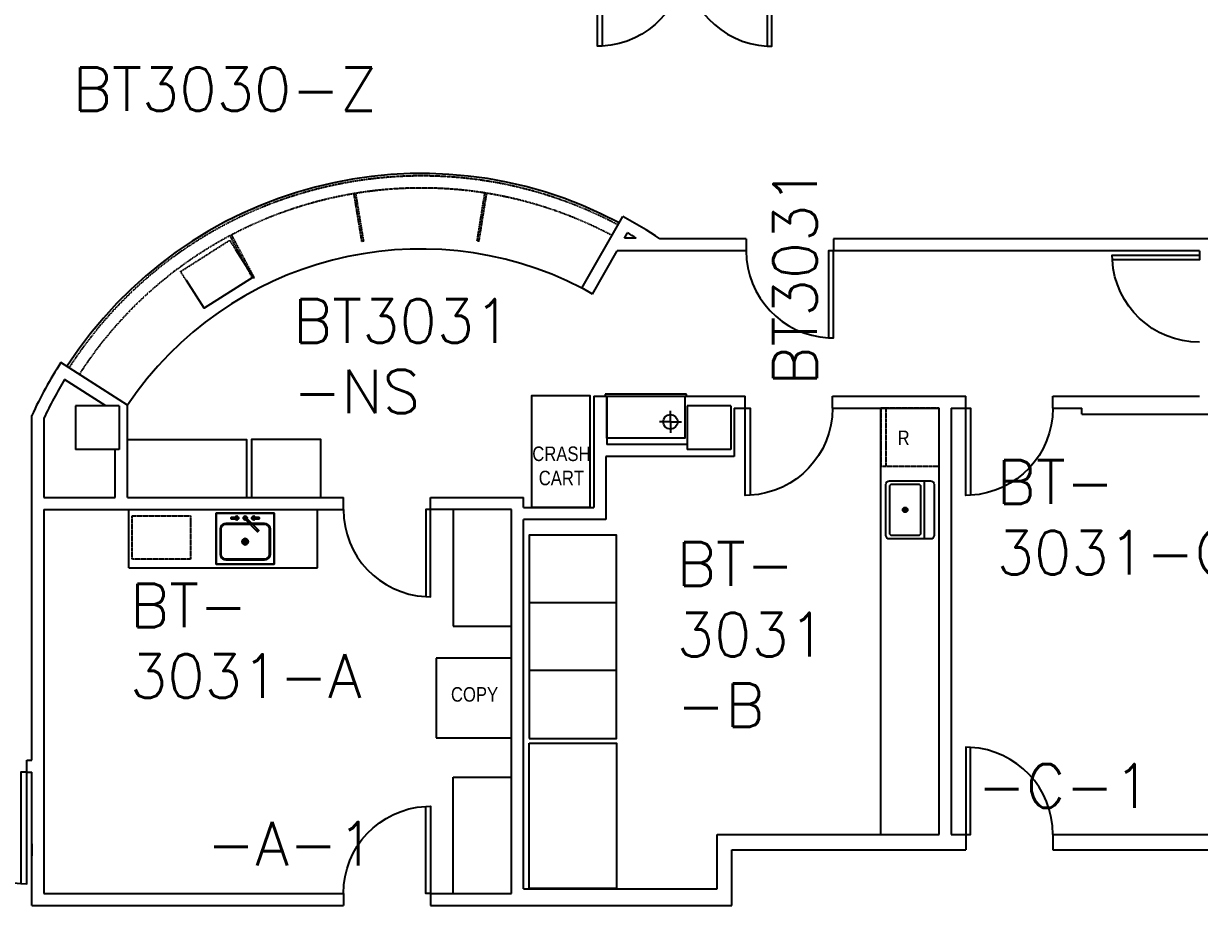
# Model space of a CAD drawing. Extents: x 2912 to 7121, y 18087 to 19938.
# Drawn here: x 5062.1 to 5547.5, y 18866.3 to 19230.6 of the extents above; entities that cross this region are included whole.
import ezdxf

# ---------------------------------------------------------------- set-up
doc = ezdxf.new("R2010")
doc.units = 0
doc.header["$MEASUREMENT"] = 0
doc.linetypes.add('08224_0-UIHC_NEW_FLOOR_PLA', pattern=[0.1875, 0.125, -0.0625])
for name, color, linetype in [('ARDOOR', 7, 'CONTINUOUS'), ('ARDOORNO', 4, 'CONTINUOUS'), ('ARROOMNO', 4, 'CONTINUOUS'), ('ARWALL', 7, 'CONTINUOUS'), ('COL', 14, 'CONTINUOUS'), ('EQUIP', 30, 'CONTINUOUS'), ('MILL', 1, 'CONTINUOUS'), ('MILL-NRST', 1, 'CONTINUOUS'), ('MPFIXTURE', 3, 'CONTINUOUS')]:
    doc.layers.add(name, color=color, linetype=linetype)
doc.styles.add('08224_0-UIHC_NEW_FLOOR_PL0', font='ARIALN.TTF', dxfattribs={"height": 17})
doc.styles.add('ROMANS', font='romans.shx', dxfattribs={"height": 18})

msp = doc.modelspace()

# ---------------------------------------------------------------- linework, layer by layer
at = {"layer": 'ARDOOR'}
msp.add_line((5065.47, 18891.83), (5065.47, 18886.83), dxfattribs=at)
at = {"layer": 'ARDOOR', "flags": 128}
for points in [[(5334.97, 19257.21, -0.39805), (5300.97, 19221.26), (5298.97, 19221.21), (5298.97, 19257.21), (5300.97, 19257.21), (5300.97, 19221.26)], [(5334.97, 19257.21, 0.39805), (5368.97, 19221.26), (5370.97, 19221.21), (5370.97, 19257.21), (5368.97, 19257.21), (5368.97, 19221.26)], [(5360.34, 19136.71, 0.39805), (5394.35, 19100.76), (5396.34, 19100.71), (5396.34, 19136.71), (5394.34, 19136.71), (5394.35, 19100.76)], [(5395.97, 19071.71, -0.39805), (5361.97, 19035.76), (5359.97, 19035.71), (5359.97, 19071.71), (5361.97, 19071.71), (5361.97, 19035.76)], [(5486.97, 19071.71, -0.39805), (5452.97, 19035.76), (5450.97, 19035.71), (5450.97, 19071.71), (5452.97, 19071.71), (5452.97, 19035.76)], [(5194.09, 19029.83, 0.39805), (5228.1, 18993.89), (5230.09, 18993.83), (5230.09, 19029.83), (5228.09, 19029.83), (5228.1, 18993.89)], [(5486.97, 18895.71, 0.39805), (5452.97, 18931.65), (5450.97, 18931.71), (5450.97, 18895.71), (5452.97, 18895.71), (5452.97, 18931.65)], [(5017.47, 18921.33, 0.39805), (5060.92, 18875.4), (5063.47, 18875.33), (5063.47, 18921.33), (5060.91, 18921.33), (5060.92, 18875.4)], [(5194.09, 18871.33, -0.39805), (5228.1, 18907.28), (5230.09, 18907.33), (5230.09, 18871.33), (5228.09, 18871.33), (5228.1, 18907.28)]]:
    msp.add_lwpolyline(points, format="xyb", dxfattribs=at)
at = {"layer": 'ARDOOR'}
msp.add_lwpolyline([(5547.47, 19098.96, -0.39805), (5511.52, 19132.96), (5511.47, 19134.96), (5547.47, 19134.96), (5547.47, 19132.96), (5511.52, 19132.96)], format="xyb", dxfattribs=at)
at = {"layer": 'ARWALL', "linetype": 'CONTINUOUS'}
for p, q in [((5292.56, 19121.32), (5309.45, 19150.85)), ((5310.13, 19141.96), (5311.35, 19144.1)), ((5296.9, 19118.84), (5307.12, 19136.71)), ((5296.9, 19118.84), (5292.5, 19121.36)), ((5486.97, 18895.71), (5610.97, 18895.71)), ((5486.97, 18889.33), (5624.97, 18889.33))]:
    msp.add_line(p, q, dxfattribs=at)
at = {"layer": 'ARWALL'}
for p, q in [((5315, 19141.96), (5310.13, 19141.96)), ((5360.34, 19141.71), (5324.72, 19141.71)), ((5360.34, 19141.71), (5360.34, 19136.71)), ((5718.22, 19141.71), (5396.34, 19141.71)), ((5396.34, 19141.71), (5396.34, 19136.71)), ((5360.34, 19136.71), (5307.12, 19136.71)), ((5547.47, 19136.71), (5396.34, 19136.71)), ((5547.47, 19136.71), (5547.47, 19134.96)), ((5104.94, 19072.95), (5077.45, 19090.52)), ((5096.03, 19072.71), (5079.02, 19083.59)), ((5297.44, 19076.71), (5297.44, 19030.71)), ((5297.44, 19076.71), (5302.84, 19076.71)), ((5302.84, 19076.71), (5359.97, 19076.71)), ((5302.84, 19076.71), (5302.84, 19056.71)), ((5359.97, 19071.71), (5359.97, 19076.71)), ((5395.97, 19071.71), (5395.97, 19076.71)), ((5395.97, 19076.71), (5450.97, 19076.71)), ((5450.97, 19071.71), (5450.97, 19076.71)), ((5486.97, 19076.71), (5547.47, 19076.71)), ((5486.97, 19071.71), (5486.97, 19076.71)), ((5104.94, 19034.83), (5104.94, 19072.95)), ((5065.47, 18926.33), (5065.47, 19068.7)), ((5070.47, 19067.6), (5070.47, 19034.83)), ((5355.44, 19071.71), (5355.44, 19051.71)), ((5355.44, 19071.71), (5359.97, 19071.71)), ((5395.97, 19071.71), (5439.97, 19071.71)), ((5439.97, 18895.71), (5439.97, 19071.71)), ((5444.97, 19071.71), (5450.97, 19071.71)), ((5444.97, 19071.71), (5444.97, 18895.71)), ((5486.97, 19071.71), (5498.97, 19071.71)), ((5498.97, 19069.21), (5498.97, 19071.71)), ((5498.97, 19069.21), (5586.97, 19069.21)), ((5099.94, 19034.83), (5099.94, 19054.71)), ((5335.97, 19056.71), (5302.84, 19056.71)), ((5355.44, 19051.71), (5302.44, 19051.71)), ((5302.44, 19051.71), (5302.44, 19025.71)), ((5070.47, 19034.83), (5099.94, 19034.83)), ((5104.94, 19034.83), (5194.09, 19034.83)), ((5194.09, 19029.83), (5194.09, 19034.83)), ((5230.09, 19034.83), (5268.44, 19034.83)), ((5230.09, 19029.83), (5230.09, 19034.83)), ((5268.44, 19030.71), (5268.44, 19034.83)), ((5070.47, 19029.83), (5194.09, 19029.83)), ((5070.47, 19029.83), (5070.47, 18871.33)), ((5263.44, 19029.83), (5230.09, 19029.83)), ((5263.44, 18871.33), (5263.44, 19029.83)), ((5268.44, 19030.71), (5297.44, 19030.71)), ((5268.44, 18873.21), (5268.44, 19025.71)), ((5302.44, 19025.71), (5268.44, 19025.71)), ((5063.47, 18921.33), (5063.47, 18926.33)), ((5063.47, 18926.33), (5065.47, 18926.33)), ((5063.47, 18921.33), (5065.47, 18921.33)), ((5065.47, 18866.33), (5065.47, 18921.33)), ((5348.44, 18873.21), (5348.44, 18895.71)), ((5348.44, 18895.71), (5439.97, 18895.71)), ((5444.97, 18895.71), (5450.97, 18895.71)), ((5450.97, 18895.71), (5450.97, 18889.33)), ((5486.97, 18895.71), (5486.97, 18889.33)), ((5354.44, 18866.33), (5354.44, 18889.33)), ((5354.44, 18889.33), (5450.97, 18889.33)), ((5268.44, 18873.21), (5348.44, 18873.21)), ((5070.47, 18871.33), (5194.09, 18871.33)), ((5071.47, 18871.33), (5075.47, 18871.33)), ((5194.09, 18871.33), (5194.09, 18866.33)), ((5230.09, 18871.33), (5263.44, 18871.33)), ((5230.09, 18871.33), (5230.09, 18866.33)), ((5065.47, 18866.33), (5194.09, 18866.33)), ((5066.47, 18866.33), (5075.47, 18866.33)), ((5230.09, 18866.33), (5354.44, 18866.33))]:
    msp.add_line(p, q, dxfattribs=at)
for radius, start, end in [(177.03, 56.2027, 61.9632), (172.03, 58.9388, 60.3484), (177.03, 147.1871, 155.2511), (172.03, 148.8464, 154.8882)]:
    msp.add_arc((5226.24, 18994.59), radius, start, end, dxfattribs=at)
at = {"layer": 'COL'}
for p, q in [((5083.47, 19072.71), (5083.47, 19054.71)), ((5101.47, 19072.71), (5083.47, 19072.71)), ((5101.47, 19072.71), (5101.47, 19054.71)), ((5335.97, 19072.71), (5335.97, 19054.71)), ((5353.97, 19072.71), (5335.97, 19072.71)), ((5353.97, 19072.71), (5353.97, 19054.71)), ((5101.47, 19054.71), (5083.47, 19054.71)), ((5353.97, 19054.71), (5335.97, 19054.71))]:
    msp.add_line(p, q, dxfattribs=at)
at = {"layer": 'EQUIP', "linetype": '08224_0-UIHC_NEW_FLOOR_PLA'}
msp.add_lwpolyline([(5130.97, 19027.31), (5130.97, 19009.31), (5106.97, 19009.31), (5106.97, 19027.31), (5130.97, 19027.31)], dxfattribs=at)
at = {"layer": 'MILL'}
for p, q in [((5302.84, 19077.46), (5302.09, 19077.46)), ((5302.09, 19077.46), (5302.09, 19076.71)), ((5302.09, 19076.71), (5302.84, 19076.71)), ((5335.72, 19077.46), (5302.84, 19077.46)), ((5334.97, 19076.71), (5335.72, 19076.71)), ((5335.72, 19076.71), (5335.72, 19077.46)), ((5329.09, 19066.08), (5329.09, 19070.58)), ((5415.97, 18895.71), (5415.97, 19071.71)), ((5329.09, 19066.08), (5324.59, 19066.08)), ((5329.09, 19066.08), (5329.09, 19061.58)), ((5329.09, 19066.08), (5333.59, 19066.08)), ((5105.47, 19005.83), (5105.47, 19029.83)), ((5183.47, 19005.83), (5183.47, 19029.83)), ((5105.47, 19005.83), (5183.47, 19005.83)), ((5263.44, 18968.51), (5232.44, 18968.51)), ((5232.44, 18968.51), (5232.44, 18935.51)), ((5232.44, 18935.51), (5263.44, 18935.51))]:
    msp.add_line(p, q, dxfattribs=at)
at = {"layer": 'MILL', "linetype": '08224_0-UIHC_NEW_FLOOR_PLA'}
msp.add_line((5417.97, 19071.71), (5417.97, 19047.71), dxfattribs=at)
at = {"layer": 'MILL', "linetype": 'BYBLOCK'}
for p, q in [((5239.44, 19029.71), (5239.44, 18981.71)), ((5306.81, 18991.33), (5270.81, 18991.33)), ((5239.44, 18981.71), (5263.44, 18981.71)), ((5306.81, 18963.33), (5270.81, 18963.33)), ((5239.44, 18871.33), (5239.44, 18919.33)), ((5239.44, 18919.33), (5263.44, 18919.33))]:
    msp.add_line(p, q, dxfattribs=at)
at = {"layer": 'MILL'}
for points in [[(5271.81, 19061.95), (5271.81, 19061.95), (5271.81, 19076.95), (5295.81, 19076.95), (5295.81, 19061.95)], [(5334.97, 19076.71), (5334.97, 19059.33), (5302.84, 19059.33), (5302.84, 19076.71), (5334.97, 19076.71)], [(5271.81, 19034.95), (5271.81, 19061.95)], [(5295.81, 19061.95), (5295.81, 19034.95)], [(5295.81, 19035.71), (5295.81, 19035.71), (5295.81, 19030.71), (5271.81, 19030.71), (5271.81, 19035.71)]]:
    msp.add_lwpolyline(points, dxfattribs=at)
at = {"layer": 'MILL', "linetype": '08224_0-UIHC_NEW_FLOOR_PLA'}
msp.add_lwpolyline([(5439.97, 19071.71), (5415.97, 19071.71), (5415.97, 19047.71), (5439.97, 19047.71)], close=True, dxfattribs=at)
at = {"layer": 'MILL', "linetype": 'BYBLOCK'}
for points in [[(5104.94, 19058.83), (5154.1, 19058.83), (5154.1, 19034.83)], [(5270.81, 18935.33), (5306.81, 18935.33), (5306.81, 19019.33), (5270.81, 19019.33), (5270.81, 18935.33)], [(5270.81, 18933.33), (5306.81, 18933.33), (5306.81, 18873.33), (5270.81, 18873.33), (5270.81, 18933.33)]]:
    msp.add_lwpolyline(points, dxfattribs=at)
at = {"layer": 'MILL'}
msp.add_lwpolyline([(5156.1, 19034.83), (5184.84, 19034.83), (5184.84, 19058.83), (5156.1, 19058.83)], close=True, dxfattribs=at)
msp.add_circle((5329.09, 19066.08), 3, dxfattribs=at)
at = {"layer": 'MILL-NRST', "linetype": '08224_0-UIHC_NEW_FLOOR_PLA'}
for p, q in [((5201.75, 19140.58), (5198.49, 19160.32)), ((5202.49, 19140.71), (5199.23, 19160.44)), ((5249.34, 19140.81), (5252.51, 19160.56)), ((5250.08, 19140.69), (5253.25, 19160.44)), ((5156.68, 19125.26), (5147.33, 19142.94)), ((5157.34, 19125.61), (5147.99, 19143.29)), ((5202.49, 19140.71), (5201.75, 19140.58)), ((5250.08, 19140.69), (5249.34, 19140.81)), ((5157.34, 19125.61), (5156.68, 19125.26))]:
    msp.add_line(p, q, dxfattribs=at)
at = {"layer": 'MILL-NRST', "linetype": '08224_0-UIHC_NEW_FLOOR_PLA', "flags": 128}
msp.add_lwpolyline([(5129.28, 19124.41), (5126.89, 19128.16), (5147.13, 19141.06), (5149.52, 19137.31)], dxfattribs=at)
at = {"layer": 'MILL-NRST', "flags": 128}
msp.add_lwpolyline([(5149.52, 19137.31), (5156.81, 19125.88), (5136.57, 19112.98), (5129.28, 19124.41)], dxfattribs=at)
at = {"layer": 'MILL-NRST'}
for centre, radius, start, end in [((5226.24, 18994.59), 174.03, 61.9933, 147.1835), ((5225.95, 18991.7), 145.75, 62.8023, 146.1226)]:
    msp.add_arc(centre, radius, start, end, dxfattribs=at)
at = {"layer": 'MILL-NRST', "linetype": '08224_0-UIHC_NEW_FLOOR_PLA'}
for radius in [173.03, 168.03]:
    msp.add_arc((5226.24, 18994.59), radius, 61.9933, 147.1835, dxfattribs=at)
at = {"layer": 'MPFIXTURE'}
for points in [[(5436.47, 19017.71), (5419.47, 19017.71, -0.414214), (5417.97, 19019.21), (5417.97, 19040.21, -0.414214), (5419.47, 19041.71), (5436.47, 19041.71, -0.414214), (5437.97, 19040.21), (5437.97, 19019.21, -0.414214)], [(5431.47, 19040.21), (5420.47, 19040.21, 0.414214), (5419.47, 19039.21), (5419.47, 19020.21, 0.414214), (5420.47, 19019.21), (5431.47, 19019.21, 0.414214), (5432.47, 19020.21), (5432.47, 19039.21, 0.414214)]]:
    msp.add_lwpolyline(points, format="xyb", close=True, dxfattribs=at)
msp.add_lwpolyline([(5433.97, 19017.71), (5433.97, 19041.71)], dxfattribs=at)
for radius in [1, 0.5]:
    msp.add_circle((5425.97, 19029.71), radius, dxfattribs=at)
for points, invisible_edges in [([(5144.32, 19023.71), (5144.82, 19023.96), (5144.44, 19028.33), (5141.57, 19028.33)], 10), ([(5143.69, 19023.08), (5144.32, 19023.71), (5141.57, 19028.33), (5141.57, 19025.33)], 10), ([(5145.57, 19024.08), (5145.57, 19028.33), (5144.44, 19028.33), (5144.82, 19023.96)], 5), ([(5161.57, 19024.08), (5161.57, 19028.33), (5145.57, 19028.33), (5145.57, 19024.08)], 5), ([(5161.57, 19024.08), (5162.32, 19023.96), (5162.69, 19028.33), (5161.57, 19028.33)], 10), ([(5162.82, 19023.71), (5165.57, 19028.33), (5162.69, 19028.33), (5162.32, 19023.96)], 5), ([(5163.44, 19023.08), (5165.57, 19025.33), (5165.57, 19028.33), (5162.82, 19023.71)], 5), ([(5143.44, 19022.58), (5143.69, 19023.08), (5141.57, 19025.33), (5141.57, 19023.21)], 10), ([(5144.32, 19023.71), (5143.69, 19023.08), (5143.94, 19022.96, -0.25), (5144.44, 19023.46, -0.25)], 10), ([(5163.57, 19021.83, -8.25), (5163.44, 19022.46, -8.25), (5144.44, 19023.46, -8.25), (5143.94, 19022.96, -8.25)], 10), ([(5144.82, 19023.96), (5144.32, 19023.71), (5144.44, 19023.46, -0.25), (5144.94, 19023.71, -0.25)], 10), ([(5163.44, 19022.46, -8.25), (5163.19, 19022.96, -8.25), (5144.94, 19023.71, -8.25), (5144.44, 19023.46, -8.25)], 10), ([(5145.57, 19023.83, -0.25), (5145.57, 19024.08), (5144.82, 19023.96), (5144.94, 19023.71, -0.25)], 5), ([(5163.19, 19022.96, -8.25), (5162.69, 19023.46, -8.25), (5145.57, 19023.83, -8.25), (5144.94, 19023.71, -8.25)], 10), ([(5161.57, 19023.83, -0.25), (5161.57, 19024.08), (5145.57, 19024.08), (5145.57, 19023.83, -0.25)], 5), ([(5162.69, 19023.46, -8.25), (5162.19, 19023.71, -8.25), (5161.57, 19023.83, -8.25), (5145.57, 19023.83, -8.25)], 8), ([(5161.57, 19023.83, -0.25), (5162.19, 19023.71, -0.25), (5162.32, 19023.96), (5161.57, 19024.08)], 10), ([(5162.32, 19023.96), (5162.19, 19023.71, -0.25), (5162.69, 19023.46, -0.25), (5162.82, 19023.71)], 5), ([(5162.82, 19023.71), (5162.69, 19023.46, -0.25), (5163.19, 19022.96, -0.25), (5163.44, 19023.08)], 5), ([(5163.69, 19022.58), (5165.57, 19023.21), (5165.57, 19025.33), (5163.44, 19023.08)], 5), ([(5143.32, 19021.83), (5143.44, 19022.58), (5141.57, 19023.21), (5141.57, 19021.83)], 10), ([(5143.32, 19021.83), (5141.57, 19021.83), (5141.57, 19011.33), (5143.32, 19011.33)], 5), ([(5143.69, 19022.46, -0.25), (5143.44, 19022.58), (5143.32, 19021.83), (5143.57, 19021.83, -0.25)], 5), ([(5143.57, 19021.83, -0.25), (5143.32, 19021.83), (5143.32, 19011.33), (5143.57, 19011.33, -0.25)], 5), ([(5143.94, 19022.96, -0.25), (5143.69, 19023.08), (5143.44, 19022.58), (5143.69, 19022.46, -0.25)], 5), ([(5163.44, 19010.71, -8.25), (5163.57, 19011.33, -8.25), (5143.69, 19022.46, -8.25), (5143.57, 19021.83, -8.25)], 10), ([(5163.19, 19010.21, -8.25), (5163.44, 19010.71, -8.25), (5143.57, 19021.83, -8.25), (5143.57, 19011.33, -8.25)], 10), ([(5163.57, 19011.33, -8.25), (5163.57, 19021.83, -8.25), (5143.94, 19022.96, -8.25), (5143.69, 19022.46, -8.25)], 10), ([(5163.19, 19022.96, -0.25), (5163.44, 19022.46, -0.25), (5163.69, 19022.58), (5163.44, 19023.08)], 10), ([(5163.44, 19022.46, -0.25), (5163.57, 19021.83, -0.25), (5163.82, 19021.83), (5163.69, 19022.58)], 10), ([(5163.57, 19021.83, -0.25), (5163.57, 19011.33, -0.25), (5163.82, 19011.33), (5163.82, 19021.83)], 10), ([(5163.82, 19021.83), (5165.57, 19021.83), (5165.57, 19023.21), (5163.69, 19022.58)], 5), ([(5163.82, 19021.83), (5163.82, 19011.33), (5165.57, 19011.33), (5165.57, 19021.83)], 10), ([(5143.32, 19011.33), (5141.57, 19011.33), (5141.57, 19009.83), (5143.44, 19010.58)], 5), ([(5143.44, 19010.58), (5141.57, 19009.83), (5141.57, 19008.33), (5143.69, 19010.08)], 5), ([(5143.69, 19010.08), (5141.57, 19008.33), (5141.57, 19007.33), (5144.32, 19009.46)], 5), ([(5144.32, 19009.46), (5141.57, 19007.33), (5141.57, 19007.33), (5142.82, 19007.33)], 9), ([(5144.32, 19009.46), (5142.82, 19007.33), (5144.44, 19007.33), (5144.82, 19009.21)], 5), ([(5143.69, 19010.71, -0.25), (5143.57, 19011.33, -0.25), (5143.32, 19011.33), (5143.44, 19010.58)], 10), ([(5143.94, 19010.21, -0.25), (5143.69, 19010.71, -0.25), (5143.44, 19010.58), (5143.69, 19010.08)], 10), ([(5162.69, 19009.71, -8.25), (5163.19, 19010.21, -8.25), (5143.57, 19011.33, -8.25), (5143.69, 19010.71, -8.25)], 10), ([(5162.19, 19009.46, -8.25), (5162.69, 19009.71, -8.25), (5143.69, 19010.71, -8.25), (5143.94, 19010.21, -8.25)], 10), ([(5144.32, 19009.46), (5144.44, 19009.71, -0.25), (5143.94, 19010.21, -0.25), (5143.69, 19010.08)], 5), ([(5161.57, 19009.33, -8.25), (5162.19, 19009.46, -8.25), (5143.94, 19010.21, -8.25), (5144.44, 19009.71, -8.25)], 10), ([(5144.82, 19009.21), (5144.94, 19009.46, -0.25), (5144.44, 19009.71, -0.25), (5144.32, 19009.46)], 5), ([(5145.57, 19009.33, -8.25), (5161.57, 19009.33, -8.25), (5144.44, 19009.71, -8.25), (5144.94, 19009.46, -8.25)], 2), ([(5145.57, 19009.08), (5144.82, 19009.21), (5144.44, 19007.33), (5145.57, 19007.33)], 10), ([(5145.57, 19009.33, -0.25), (5144.94, 19009.46, -0.25), (5144.82, 19009.21), (5145.57, 19009.08)], 10), ([(5161.57, 19009.33, -0.25), (5145.57, 19009.33, -0.25), (5145.57, 19009.08), (5161.57, 19009.08)], 10), ([(5161.57, 19009.08), (5145.57, 19009.08), (5145.57, 19007.33), (5161.57, 19007.33)], 10), ([(5161.57, 19009.33, -0.25), (5161.57, 19009.08), (5162.32, 19009.21), (5162.19, 19009.46, -0.25)], 5), ([(5161.57, 19009.08), (5161.57, 19007.33), (5162.69, 19007.33), (5162.32, 19009.21)], 5), ([(5162.32, 19009.21), (5162.82, 19009.46), (5162.69, 19009.71, -0.25), (5162.19, 19009.46, -0.25)], 10), ([(5162.82, 19009.46), (5162.32, 19009.21), (5162.69, 19007.33), (5164.32, 19007.33)], 10), ([(5162.82, 19009.46), (5163.44, 19010.08), (5163.19, 19010.21, -0.25), (5162.69, 19009.71, -0.25)], 10), ([(5163.44, 19010.08), (5162.82, 19009.46), (5165.57, 19007.33), (5165.57, 19008.33)], 10), ([(5162.82, 19009.46), (5164.32, 19007.33), (5165.57, 19007.33)], 9), ([(5163.19, 19010.21, -0.25), (5163.44, 19010.08), (5163.69, 19010.58), (5163.44, 19010.71, -0.25)], 5), ([(5163.44, 19010.71, -0.25), (5163.69, 19010.58), (5163.82, 19011.33), (5163.57, 19011.33, -0.25)], 5), ([(5163.69, 19010.58), (5163.44, 19010.08), (5165.57, 19008.33), (5165.57, 19009.83)], 10), ([(5163.82, 19011.33), (5163.69, 19010.58), (5165.57, 19009.83), (5165.57, 19011.33)], 10)]:
    msp.add_3dface(points, dxfattribs=dict(at, invisible_edges=invisible_edges))
for points in [[(5165.57, 19028.33, -0.25), (5141.57, 19028.33, -0.25), (5141.57, 19028.33), (5165.57, 19028.33)], [(5141.57, 19028.33, -0.25), (5141.57, 19007.33, -0.25), (5141.57, 19007.33), (5141.57, 19028.33)], [(5165.57, 19007.33, -0.25), (5165.57, 19028.33, -0.25), (5165.57, 19028.33), (5165.57, 19007.33)], [(5144.44, 19023.46, -8.25), (5144.44, 19023.46, -0.25), (5143.94, 19022.96, -0.25), (5143.94, 19022.96, -8.25)], [(5144.94, 19023.71, -8.25), (5144.94, 19023.71, -0.25), (5144.44, 19023.46, -0.25), (5144.44, 19023.46, -8.25)], [(5145.57, 19023.83, -8.25), (5145.57, 19023.83, -0.25), (5144.94, 19023.71, -0.25), (5144.94, 19023.71, -8.25)], [(5161.57, 19023.83, -8.25), (5161.57, 19023.83, -0.25), (5145.57, 19023.83, -0.25), (5145.57, 19023.83, -8.25)], [(5147.82, 19026.58, 1.5), (5150.82, 19026.58, 1.5), (5150.82, 19026.58, 1), (5147.82, 19026.58, 1)], [(5147.82, 19026.08, 1), (5147.82, 19026.58, 1), (5150.82, 19026.58, 1), (5150.82, 19026.08, 1)], [(5147.82, 19026.08, 1.5), (5147.82, 19026.58, 1.5), (5147.82, 19026.58, 1), (5147.82, 19026.08, 1)], [(5150.82, 19026.08, 1.5), (5150.82, 19026.58, 1.5), (5147.82, 19026.58, 1.5), (5147.82, 19026.08, 1.5)], [(5147.82, 19026.08, 1.5), (5147.82, 19026.08, 1), (5150.82, 19026.08, 1), (5150.82, 19026.08, 1.5)], [(5150.82, 19026.08, 1), (5150.82, 19026.58, 1), (5150.82, 19026.58, 1.5), (5150.82, 19026.08, 1.5)], [(5154.36, 19026.07, 1), (5153.83, 19025.54, 1), (5152.77, 19026.6, 1), (5153.3, 19027.13, 1)], [(5153.3, 19027.13, 1), (5152.77, 19026.6, 1), (5153.48, 19025.89, 2.5), (5154.01, 19026.42, 2.5)], [(5153.13, 19026.24, 1.75), (5152.77, 19026.6, 1), (5153.83, 19025.54, 1), (5153.83, 19025.54, 1.75)], [(5153.48, 19025.89, 2.5), (5153.13, 19026.24, 1.75), (5158.7, 19020.68, 1.75), (5158.7, 19020.68, 2.5)], [(5153.66, 19026.77, 1.75), (5154.36, 19026.07, 1.75), (5154.36, 19026.07, 1), (5153.3, 19027.13, 1)], [(5154.01, 19026.42, 2.5), (5153.48, 19025.89, 2.5), (5158.7, 19020.68, 2.5), (5159.23, 19021.21, 2.5)], [(5154.01, 19026.42, 2.5), (5159.23, 19021.21, 2.5), (5159.23, 19021.21, 1.75), (5153.66, 19026.77, 1.75)], [(5154.36, 19026.07, 1.75), (5153.83, 19025.54, 1.75), (5153.83, 19025.54, 1), (5154.36, 19026.07, 1)], [(5159.23, 19021.21, 1.75), (5158.7, 19020.68, 1.75), (5153.83, 19025.54, 1.75), (5154.36, 19026.07, 1.75)], [(5159.32, 19026.58, 1.5), (5159.32, 19026.58, 1), (5156.32, 19026.58, 1), (5156.32, 19026.58, 1.5)], [(5159.32, 19026.58, 1), (5159.32, 19026.08, 1), (5156.32, 19026.08, 1), (5156.32, 19026.58, 1)], [(5156.32, 19026.58, 1.5), (5156.32, 19026.08, 1.5), (5159.32, 19026.08, 1.5), (5159.32, 19026.58, 1.5)], [(5156.32, 19026.58, 1), (5156.32, 19026.08, 1), (5156.32, 19026.08, 1.5), (5156.32, 19026.58, 1.5)], [(5159.32, 19026.08, 1.5), (5156.32, 19026.08, 1.5), (5156.32, 19026.08, 1), (5159.32, 19026.08, 1)], [(5159.32, 19026.58, 1.5), (5159.32, 19026.08, 1.5), (5159.32, 19026.08, 1), (5159.32, 19026.58, 1)], [(5162.19, 19023.71, -8.25), (5162.19, 19023.71, -0.25), (5161.57, 19023.83, -0.25), (5161.57, 19023.83, -8.25)], [(5162.69, 19023.46, -8.25), (5162.69, 19023.46, -0.25), (5162.19, 19023.71, -0.25), (5162.19, 19023.71, -8.25)], [(5163.19, 19022.96, -8.25), (5163.19, 19022.96, -0.25), (5162.69, 19023.46, -0.25), (5162.69, 19023.46, -8.25)], [(5143.69, 19022.46, -8.25), (5143.69, 19022.46, -0.25), (5143.57, 19021.83, -0.25), (5143.57, 19021.83, -8.25)], [(5143.57, 19021.83, -8.25), (5143.57, 19021.83, -0.25), (5143.57, 19011.33, -0.25), (5143.57, 19011.33, -8.25)], [(5143.94, 19022.96, -8.25), (5143.94, 19022.96, -0.25), (5143.69, 19022.46, -0.25), (5143.69, 19022.46, -8.25)], [(5159.23, 19021.21, 2.5), (5158.7, 19020.68, 2.5), (5158.7, 19020.68, 1.75), (5159.23, 19021.21, 1.75)], [(5163.44, 19022.46, -8.25), (5163.44, 19022.46, -0.25), (5163.19, 19022.96, -0.25), (5163.19, 19022.96, -8.25)], [(5163.57, 19021.83, -8.25), (5163.57, 19021.83, -0.25), (5163.44, 19022.46, -0.25), (5163.44, 19022.46, -8.25)], [(5163.57, 19011.33, -8.25), (5163.57, 19011.33, -0.25), (5163.57, 19021.83, -0.25), (5163.57, 19021.83, -8.25)], [(5143.57, 19011.33, -8.25), (5143.57, 19011.33, -0.25), (5143.69, 19010.71, -0.25), (5143.69, 19010.71, -8.25)], [(5143.69, 19010.71, -8.25), (5143.69, 19010.71, -0.25), (5143.94, 19010.21, -0.25), (5143.94, 19010.21, -8.25)], [(5143.94, 19010.21, -8.25), (5143.94, 19010.21, -0.25), (5144.44, 19009.71, -0.25), (5144.44, 19009.71, -8.25)], [(5144.44, 19009.71, -8.25), (5144.44, 19009.71, -0.25), (5144.94, 19009.46, -0.25), (5144.94, 19009.46, -8.25)], [(5144.94, 19009.46, -8.25), (5144.94, 19009.46, -0.25), (5145.57, 19009.33, -0.25), (5145.57, 19009.33, -8.25)], [(5145.57, 19009.33, -8.25), (5145.57, 19009.33, -0.25), (5161.57, 19009.33, -0.25), (5161.57, 19009.33, -8.25)], [(5161.57, 19009.33, -8.25), (5161.57, 19009.33, -0.25), (5162.19, 19009.46, -0.25), (5162.19, 19009.46, -8.25)], [(5162.19, 19009.46, -8.25), (5162.19, 19009.46, -0.25), (5162.69, 19009.71, -0.25), (5162.69, 19009.71, -8.25)], [(5162.69, 19009.71, -8.25), (5162.69, 19009.71, -0.25), (5163.19, 19010.21, -0.25), (5163.19, 19010.21, -8.25)], [(5163.19, 19010.21, -8.25), (5163.19, 19010.21, -0.25), (5163.44, 19010.71, -0.25), (5163.44, 19010.71, -8.25)], [(5163.44, 19010.71, -8.25), (5163.44, 19010.71, -0.25), (5163.57, 19011.33, -0.25), (5163.57, 19011.33, -8.25)], [(5141.57, 19007.33, -0.25), (5165.57, 19007.33, -0.25), (5165.57, 19007.33), (5141.57, 19007.33)]]:
    msp.add_3dface(points, dxfattribs=at)

# ---------------------------------------------------------------- texts
at = {"layer": 'ARDOORNO', "style": 'ROMANS'}
for s, p in [('-C-1', (5455.82, 18906.71)), ('-A-1', (5137.71, 18882.83))]:
    msp.add_text(s, height=18, dxfattribs=at).set_placement(p)
at = {"layer": 'ARROOMNO', "style": 'ROMANS'}
for s, p in [('BT3030-Z', (5082.37, 19194.48, -0.29)), ('BT3031', (5173.26, 19098.74)), ('-NS', (5173.26, 19069.6)), ('BT-', (5463.73, 19032.18)), ('3031-C', (5463.73, 19003.04)), ('BT-', (5331.68, 18998.35)), ('BT-', (5105.98, 18981.21)), ('3031', (5331.68, 18969.2)), ('3031-A', (5105.98, 18952.07)), ('-B', (5331.68, 18940.06))]:
    msp.add_text(s, height=18, dxfattribs=at).set_placement(p)
msp.add_text('BT3031', height=18, rotation=90, dxfattribs=at).set_placement((5389.55, 19080.99))
at = {"layer": 'MILL', "insert": (5422.86, 19062.47), "char_height": 6, "width": 61.9321, "attachment_point": 1, "style": '08224_0-UIHC_NEW_FLOOR_PL0'}
msp.add_mtext('R', dxfattribs=at)
at = {"layer": 'MILL', "linetype": 'BYBLOCK', "char_height": 6, "style": '08224_0-UIHC_NEW_FLOOR_PL0'}
for s, insert, width, attachment_point in [('CRASH CART', (5284.08, 19055.89), 23.2215, 2), ('COPY', (5238.49, 18956.52), 61.9321, 1)]:
    msp.add_mtext(s, dxfattribs=dict(at, insert=insert, width=width, attachment_point=attachment_point))

# ---------------------------------------------------------------- meshes
at = {"layer": 'MPFIXTURE'}
mesh = msp.add_polyface(dxfattribs=at)
corners = [(5150.07, 19026.33), (5149.69, 19025.68), (5149.42, 19025.96), (5149.32, 19026.33), (5149.42, 19026.71), (5149.69, 19026.98), (5150.07, 19027.08), (5150.44, 19026.98), (5150.72, 19026.71), (5150.82, 19026.33), (5150.72, 19025.96), (5150.44, 19025.68), (5150.07, 19025.58), (5150.07, 19026.33, 1), (5149.69, 19025.68, 1), (5149.42, 19025.96, 1), (5149.32, 19026.33, 1), (5149.42, 19026.71, 1), (5149.69, 19026.98, 1), (5150.07, 19027.08, 1), (5150.44, 19026.98, 1), (5150.72, 19026.71, 1), (5150.82, 19026.33, 1), (5150.72, 19025.96, 1), (5150.44, 19025.68, 1), (5150.07, 19025.58, 1)]
mesh.append_faces([[corners[k] for k in face] for face in [(0, 1, 2), (0, 2, 3), (0, 3, 4), (0, 4, 5), (0, 5, 6), (0, 6, 7), (0, 7, 8), (0, 8, 9), (0, 9, 10), (0, 10, 11), (0, 11, 12), (0, 12, 1), (2, 1, 14, 15), (3, 2, 15, 16), (4, 3, 16, 17), (5, 4, 17, 18), (6, 5, 18, 19), (7, 6, 19, 20), (8, 7, 20, 21), (9, 8, 21, 22), (10, 9, 22, 23), (11, 10, 23, 24), (12, 11, 24, 25), (1, 12, 25, 14), (13, 15, 14), (13, 16, 15), (13, 17, 16), (13, 18, 17), (13, 19, 18), (13, 20, 19), (13, 21, 20), (13, 22, 21), (13, 23, 22), (13, 24, 23), (13, 25, 24), (13, 14, 25)]])
mesh = msp.add_polyface(dxfattribs=at)
corners = [(5153.57, 19026.33), (5153.19, 19025.68), (5152.92, 19025.96), (5152.82, 19026.33), (5152.92, 19026.71), (5153.19, 19026.98), (5153.57, 19027.08), (5153.94, 19026.98), (5154.22, 19026.71), (5154.32, 19026.33), (5154.22, 19025.96), (5153.94, 19025.68), (5153.57, 19025.58), (5153.57, 19026.33, 1), (5153.19, 19025.68, 1), (5152.92, 19025.96, 1), (5152.82, 19026.33, 1), (5152.92, 19026.71, 1), (5153.19, 19026.98, 1), (5153.57, 19027.08, 1), (5153.94, 19026.98, 1), (5154.22, 19026.71, 1), (5154.32, 19026.33, 1), (5154.22, 19025.96, 1), (5153.94, 19025.68, 1), (5153.57, 19025.58, 1)]
mesh.append_faces([[corners[k] for k in face] for face in [(0, 1, 2), (0, 2, 3), (0, 3, 4), (0, 4, 5), (0, 5, 6), (0, 6, 7), (0, 7, 8), (0, 8, 9), (0, 9, 10), (0, 10, 11), (0, 11, 12), (0, 12, 1), (2, 1, 14, 15), (3, 2, 15, 16), (4, 3, 16, 17), (5, 4, 17, 18), (6, 5, 18, 19), (7, 6, 19, 20), (8, 7, 20, 21), (9, 8, 21, 22), (10, 9, 22, 23), (11, 10, 23, 24), (12, 11, 24, 25), (1, 12, 25, 14), (13, 15, 14), (13, 16, 15), (13, 17, 16), (13, 18, 17), (13, 19, 18), (13, 20, 19), (13, 21, 20), (13, 22, 21), (13, 23, 22), (13, 24, 23), (13, 25, 24), (13, 14, 25)]])
mesh = msp.add_polyface(dxfattribs=at)
corners = [(5157.07, 19026.33), (5156.69, 19025.68), (5156.42, 19025.96), (5156.32, 19026.33), (5156.42, 19026.71), (5156.69, 19026.98), (5157.07, 19027.08), (5157.44, 19026.98), (5157.72, 19026.71), (5157.82, 19026.33), (5157.72, 19025.96), (5157.44, 19025.68), (5157.07, 19025.58), (5157.07, 19026.33, 1), (5156.69, 19025.68, 1), (5156.42, 19025.96, 1), (5156.32, 19026.33, 1), (5156.42, 19026.71, 1), (5156.69, 19026.98, 1), (5157.07, 19027.08, 1), (5157.44, 19026.98, 1), (5157.72, 19026.71, 1), (5157.82, 19026.33, 1), (5157.72, 19025.96, 1), (5157.44, 19025.68, 1), (5157.07, 19025.58, 1)]
mesh.append_faces([[corners[k] for k in face] for face in [(0, 1, 2), (0, 2, 3), (0, 3, 4), (0, 4, 5), (0, 5, 6), (0, 6, 7), (0, 7, 8), (0, 8, 9), (0, 9, 10), (0, 10, 11), (0, 11, 12), (0, 12, 1), (2, 1, 14, 15), (3, 2, 15, 16), (4, 3, 16, 17), (5, 4, 17, 18), (6, 5, 18, 19), (7, 6, 19, 20), (8, 7, 20, 21), (9, 8, 21, 22), (10, 9, 22, 23), (11, 10, 23, 24), (12, 11, 24, 25), (1, 12, 25, 14), (13, 15, 14), (13, 16, 15), (13, 17, 16), (13, 18, 17), (13, 19, 18), (13, 20, 19), (13, 21, 20), (13, 22, 21), (13, 23, 22), (13, 24, 23), (13, 25, 24), (13, 14, 25)]])
mesh = msp.add_polyface(dxfattribs=at)
corners = [(5158.57, 19021.33, 1.25), (5158.44, 19021.12, 1.25), (5158.35, 19021.21, 1.25), (5158.32, 19021.33, 1.25), (5158.35, 19021.46, 1.25), (5158.44, 19021.55, 1.25), (5158.57, 19021.58, 1.25), (5158.69, 19021.55, 1.25), (5158.79, 19021.46, 1.25), (5158.82, 19021.33, 1.25), (5158.79, 19021.21, 1.25), (5158.69, 19021.12, 1.25), (5158.57, 19021.08, 1.25), (5158.57, 19021.33, 1.75), (5158.44, 19021.12, 1.75), (5158.35, 19021.21, 1.75), (5158.32, 19021.33, 1.75), (5158.35, 19021.46, 1.75), (5158.44, 19021.55, 1.75), (5158.57, 19021.58, 1.75), (5158.69, 19021.55, 1.75), (5158.79, 19021.46, 1.75), (5158.82, 19021.33, 1.75), (5158.79, 19021.21, 1.75), (5158.69, 19021.12, 1.75), (5158.57, 19021.08, 1.75)]
mesh.append_faces([[corners[k] for k in face] for face in [(0, 1, 2), (0, 2, 3), (0, 3, 4), (0, 4, 5), (0, 5, 6), (0, 6, 7), (0, 7, 8), (0, 8, 9), (0, 9, 10), (0, 10, 11), (0, 11, 12), (0, 12, 1), (2, 1, 14, 15), (3, 2, 15, 16), (4, 3, 16, 17), (5, 4, 17, 18), (6, 5, 18, 19), (7, 6, 19, 20), (8, 7, 20, 21), (9, 8, 21, 22), (10, 9, 22, 23), (11, 10, 23, 24), (12, 11, 24, 25), (1, 12, 25, 14), (13, 15, 14), (13, 16, 15), (13, 17, 16), (13, 18, 17), (13, 19, 18), (13, 20, 19), (13, 21, 20), (13, 22, 21), (13, 23, 22), (13, 24, 23), (13, 25, 24), (13, 14, 25)]])
mesh = msp.add_polyface(dxfattribs=at)
corners = [(5153.57, 19016.58, -8.25), (5152.94, 19015.5, -8.25), (5152.49, 19015.96, -8.25), (5152.32, 19016.58, -8.25), (5152.49, 19017.21, -8.25), (5152.94, 19017.66, -8.25), (5153.57, 19017.83, -8.25), (5154.19, 19017.66, -8.25), (5154.65, 19017.21, -8.25), (5154.82, 19016.58, -8.25), (5154.65, 19015.96, -8.25), (5154.19, 19015.5, -8.25), (5153.57, 19015.33, -8.25), (5153.57, 19016.58, -8), (5152.94, 19015.5, -8), (5152.49, 19015.96, -8), (5152.32, 19016.58, -8), (5152.49, 19017.21, -8), (5152.94, 19017.66, -8), (5153.57, 19017.83, -8), (5154.19, 19017.66, -8), (5154.65, 19017.21, -8), (5154.82, 19016.58, -8), (5154.65, 19015.96, -8), (5154.19, 19015.5, -8), (5153.57, 19015.33, -8)]
mesh.append_faces([[corners[k] for k in face] for face in [(0, 1, 2), (0, 2, 3), (0, 3, 4), (0, 4, 5), (0, 5, 6), (0, 6, 7), (0, 7, 8), (0, 8, 9), (0, 9, 10), (0, 10, 11), (0, 11, 12), (0, 12, 1), (2, 1, 14, 15), (3, 2, 15, 16), (4, 3, 16, 17), (5, 4, 17, 18), (6, 5, 18, 19), (7, 6, 19, 20), (8, 7, 20, 21), (9, 8, 21, 22), (10, 9, 22, 23), (11, 10, 23, 24), (12, 11, 24, 25), (1, 12, 25, 14), (13, 15, 14), (13, 16, 15), (13, 17, 16), (13, 18, 17), (13, 19, 18), (13, 20, 19), (13, 21, 20), (13, 22, 21), (13, 23, 22), (13, 24, 23), (13, 25, 24), (13, 14, 25)]])

doc.saveas('drawing.dxf')
